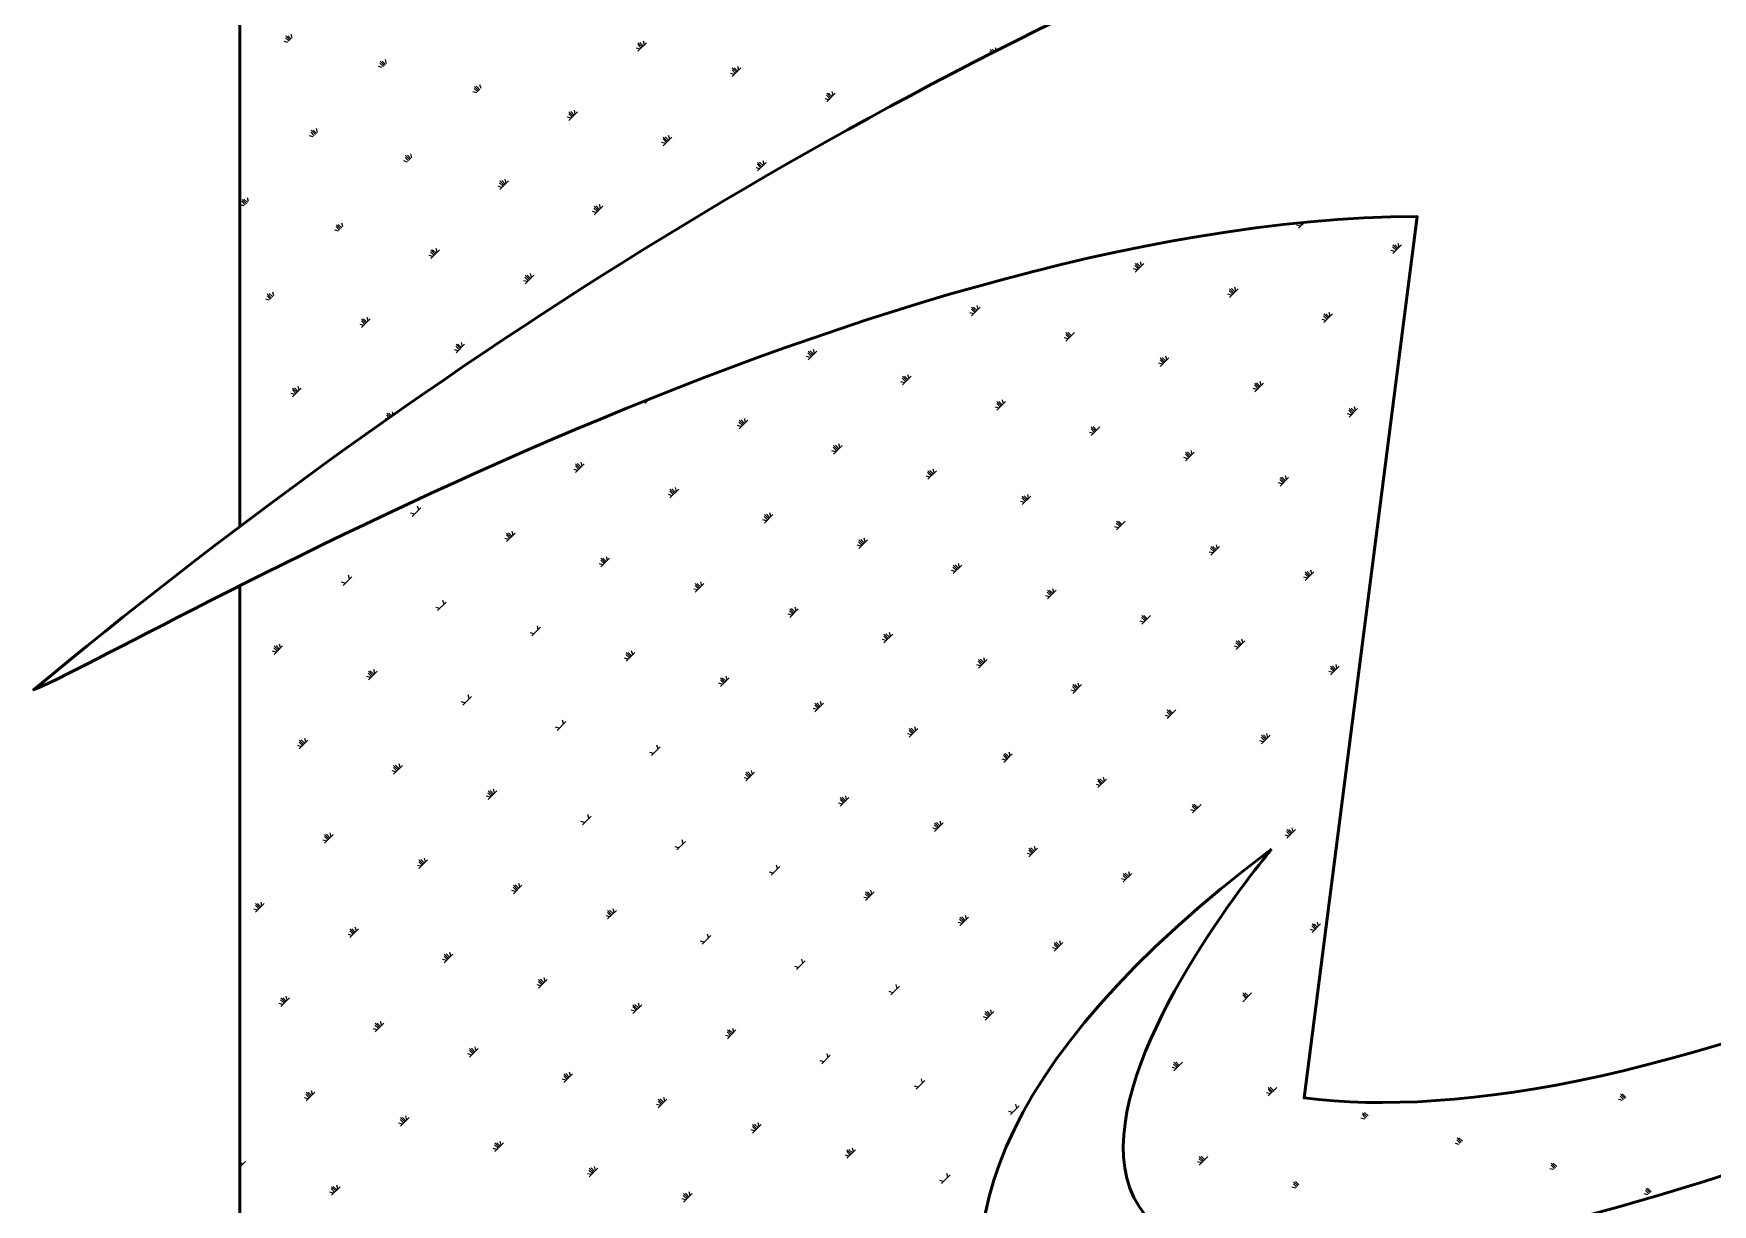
# Model space of a CAD drawing. Extents: x 54907 to 703237, y -798661 to -546661.
# Drawn here: x 248699 to 250323, y -739871 to -738738 of the extents above; entities that cross this region are included whole.
import ezdxf

# ---------------------------------------------------------------- set-up
doc = ezdxf.new("R2010")
doc.units = 0
doc.header["$LTSCALE"] = 1000
doc.header["$MEASUREMENT"] = 0
doc.layers.add('PUB_TITLE', color=4, linetype='Continuous')

msp = doc.modelspace()

# ---------------------------------------------------------------- linework, layer by layer
at = {"layer": 'PUB_TITLE', "color": 4}
for p, q in [((248944.6, -738746.9), (248941, -738745.9)), ((248945.7, -738745.8), (248942.3, -738742.5)), ((248946.7, -738744.8), (248942.5, -738740.6)), ((248947.8, -738743.7), (248944.4, -738740.4)), ((248948.8, -738742.7), (248947.8, -738739)), ((249286.3, -738752.4), (249283, -738749)), ((249287.4, -738751.3), (249283.2, -738747.2)), ((249283.2, -738755.5), (249291.6, -738747.2)), ((249288.4, -738750.3), (249285.1, -738746.9)), ((249289.5, -738749.2), (249288.5, -738745.6)), ((249037, -738770.3), (249033.6, -738766.9)), ((249038, -738769.2), (249033.8, -738765.1)), ((249039, -738768.2), (249035.7, -738764.9)), ((249040.1, -738767.2), (249039.1, -738763.5)), ((249285.3, -738753.4), (249281.6, -738752.4)), ((249625.3, -738757.3), (249623.7, -738755.6)), ((249626.7, -738756.5), (249623.9, -738753.7)), ((249628.1, -738755.8), (249625.7, -738753.5)), ((249629.9, -738754.9), (249629.1, -738752.1)), ((249632.1, -738753.8), (249632.2, -738753.7)), ((249035.9, -738771.3), (249032.3, -738770.3)), ((249376.6, -738777.9), (249372.9, -738776.9)), ((249377.6, -738776.8), (249374.3, -738773.5)), ((249378.7, -738775.8), (249374.5, -738771.6)), ((249374.5, -738780), (249382.8, -738771.6)), ((249379.7, -738774.7), (249376.4, -738771.4)), ((249380.7, -738773.7), (249379.8, -738770.1)), ((249127.2, -738795.8), (249123.5, -738794.8)), ((249128.2, -738794.7), (249124.9, -738791.4)), ((249129.3, -738793.7), (249125.1, -738789.5)), ((249130.3, -738792.7), (249127, -738789.3)), ((249131.4, -738791.6), (249130.4, -738788)), ((249468.9, -738801.3), (249465.6, -738798)), ((249469.9, -738800.3), (249465.8, -738796.1)), ((249465.8, -738804.4), (249474.1, -738796.1)), ((249471, -738799.2), (249467.6, -738795.9)), ((249472, -738798.2), (249471, -738794.5)), ((249219.5, -738819.2), (249216.2, -738815.9)), ((249220.6, -738818.2), (249216.4, -738814)), ((249216.4, -738822.3), (249224.7, -738814)), ((249221.6, -738817.1), (249218.3, -738813.8)), ((249222.6, -738816.1), (249221.7, -738812.4)), ((249467.8, -738802.3), (249464.2, -738801.4)), ((248971.2, -738836.1), (248967, -738831.9)), ((248972.2, -738835), (248968.9, -738831.7)), ((248973.3, -738834), (248972.3, -738830.3)), ((249218.5, -738820.2), (249214.8, -738819.3)), ((248969.1, -738838.1), (248965.4, -738837.2)), ((248970.1, -738837.1), (248966.8, -738833.8)), ((249309.7, -738844.7), (249306.1, -738843.7)), ((249310.8, -738843.7), (249307.5, -738840.3)), ((249311.8, -738842.6), (249307.7, -738838.4)), ((249307.7, -738846.8), (249316, -738838.4)), ((249312.9, -738841.6), (249309.5, -738838.2)), ((249313.9, -738840.5), (249312.9, -738836.9)), ((249060.4, -738862.6), (249056.7, -738861.6)), ((249061.4, -738861.6), (249058.1, -738858.2)), ((249062.5, -738860.5), (249058.3, -738856.3)), ((249063.5, -738859.5), (249060.2, -738856.1)), ((249064.5, -738858.4), (249063.6, -738854.8)), ((249402.1, -738868.1), (249398.7, -738864.8)), ((249403.1, -738867.1), (249398.9, -738862.9)), ((249398.9, -738871.2), (249407.3, -738862.9)), ((249404.2, -738866), (249400.8, -738862.7)), ((249405.2, -738865), (249404.2, -738861.3)), ((249153.7, -738885), (249149.6, -738880.8)), ((249149.6, -738889.2), (249157.9, -738880.8)), ((249154.8, -738883.9), (249151.4, -738880.6)), ((249155.8, -738882.9), (249154.8, -738879.2)), ((249401, -738869.2), (249397.4, -738868.2)), ((248906.4, -738900.8), (248905.5, -738897.1)), ((249151.6, -738887.1), (249148, -738886.1)), ((249152.7, -738886), (249149.3, -738882.7)), ((248902.3, -738905), (248898.6, -738904)), ((248903.3, -738903.9), (248900, -738900.6)), ((248904.4, -738902.9), (248900.2, -738898.7)), ((248905.4, -738901.8), (248902.1, -738898.5)), ((249242.9, -738911.5), (249239.3, -738910.5)), ((249244, -738910.5), (249240.6, -738907.1)), ((249245, -738909.4), (249240.8, -738905.3)), ((249240.8, -738913.6), (249249.2, -738905.3)), ((249246.1, -738908.4), (249242.7, -738905.1)), ((249247.1, -738907.3), (249246.1, -738903.7)), ((248993.5, -738929.4), (248989.9, -738928.5)), ((248994.6, -738928.4), (248991.2, -738925)), ((248995.6, -738927.3), (248991.5, -738923.2)), ((248996.7, -738926.3), (248993.3, -738923)), ((248997.7, -738925.3), (248996.7, -738921.6)), ((249924.2, -738924.6), (249920.6, -738923.7)), ((249922.2, -738926.7), (249927.9, -738921)), ((249925.3, -738923.6), (249923.1, -738921.4)), ((249926.3, -738922.5), (249925, -738921.2)), ((249927.4, -738921.5), (249926.9, -738921)), ((249089, -738949.7), (249088, -738946.1)), ((250016.6, -738948), (250013.2, -738944.7)), ((250017.6, -738947), (250013.4, -738942.8)), ((250013.4, -738951.2), (250021.8, -738942.8)), ((250018.7, -738946), (250015.3, -738942.6)), ((250019.7, -738944.9), (250018.7, -738941.3)), ((249084.8, -738953.9), (249081.2, -738952.9)), ((249085.9, -738952.8), (249082.5, -738949.5)), ((249086.9, -738951.8), (249082.7, -738947.6)), ((249082.7, -738956), (249091.1, -738947.6)), ((249088, -738950.8), (249084.6, -738947.4)), ((249768.2, -738964.9), (249764.1, -738960.7)), ((249764.1, -738969.1), (249772.4, -738960.7)), ((249769.3, -738963.9), (249765.9, -738960.5)), ((249770.3, -738962.8), (249769.3, -738959.2)), ((250015.5, -738949.1), (250011.9, -738948.1)), ((249176.1, -738978.3), (249172.5, -738977.4)), ((249177.1, -738977.3), (249173.8, -738974)), ((249178.2, -738976.3), (249174, -738972.1)), ((249174, -738980.4), (249182.4, -738972.1)), ((249179.2, -738975.2), (249175.9, -738971.9)), ((249180.3, -738974.2), (249179.3, -738970.5)), ((249766.1, -738967), (249762.5, -738966)), ((249767.2, -738966), (249763.9, -738962.6)), ((248927.8, -738995.2), (248924.4, -738991.9)), ((248928.8, -738994.2), (248924.6, -738990)), ((248929.9, -738993.1), (248926.5, -738989.8)), ((248930.9, -738992.1), (248929.9, -738988.4)), ((249857.4, -738991.5), (249853.8, -738990.5)), ((249858.5, -738990.4), (249855.1, -738987.1)), ((249859.5, -738989.4), (249855.3, -738985.2)), ((249855.3, -738993.5), (249863.7, -738985.2)), ((249860.6, -738988.3), (249857.2, -738985)), ((249861.6, -738987.3), (249860.6, -738983.6)), ((248926.7, -738996.3), (248923.1, -738995.3)), ((249608, -739009.4), (249604.4, -739008.4)), ((249609.1, -739008.3), (249605.7, -739005)), ((249610.1, -739007.3), (249606, -739003.1)), ((249606, -739011.4), (249614.3, -739003.1)), ((249611.2, -739006.2), (249607.8, -739002.9)), ((249612.2, -739005.2), (249611.2, -739001.5)), ((249950.8, -739013.8), (249946.6, -739009.6)), ((249946.6, -739018), (249955, -739009.6)), ((249951.8, -739012.8), (249948.5, -739009.4)), ((249952.9, -739011.7), (249951.9, -739008.1)), ((249018, -739020.7), (249014.4, -739019.7)), ((249019, -739019.7), (249015.7, -739016.3)), ((249020.1, -739018.6), (249015.9, -739014.4)), ((249015.9, -739022.8), (249024.3, -739014.4)), ((249021.1, -739017.6), (249017.8, -739014.2)), ((249022.2, -739016.5), (249021.2, -739012.9)), ((249948.7, -739015.9), (249945.1, -739014.9)), ((249949.8, -739014.9), (249946.4, -739011.5)), ((249110.3, -739044.1), (249107, -739040.8)), ((249111.4, -739043.1), (249107.2, -739038.9)), ((249107.2, -739047.3), (249115.5, -739038.9)), ((249112.4, -739042), (249109.1, -739038.7)), ((249113.5, -739041), (249112.5, -739037.3)), ((249699.3, -739033.8), (249695.7, -739032.8)), ((249700.4, -739032.8), (249697, -739029.4)), ((249701.4, -739031.7), (249697.2, -739027.6)), ((249697.2, -739035.9), (249705.6, -739027.6)), ((249702.5, -739030.7), (249699.1, -739027.3)), ((249109.3, -739045.2), (249105.6, -739044.2)), ((249449.9, -739051.7), (249446.3, -739050.7)), ((249451, -739050.7), (249447.6, -739047.3)), ((249452, -739049.6), (249447.9, -739045.5)), ((249447.9, -739053.8), (249456.2, -739045.5)), ((249453.1, -739048.6), (249449.7, -739045.2)), ((249454.1, -739047.5), (249453.1, -739043.9)), ((249790.6, -739058.3), (249787, -739057.3)), ((249791.7, -739057.2), (249788.3, -739053.9)), ((249792.7, -739056.2), (249788.5, -739052)), ((249788.5, -739060.4), (249796.9, -739052)), ((249793.7, -739055.1), (249790.4, -739051.8)), ((249794.8, -739054.1), (249793.8, -739050.4)), ((249541.2, -739076.2), (249537.6, -739075.2)), ((249542.3, -739075.1), (249538.9, -739071.8)), ((249543.3, -739074.1), (249539.1, -739069.9)), ((249539.1, -739078.3), (249547.5, -739069.9)), ((249544.4, -739073), (249541, -739069.7)), ((249545.4, -739072), (249544.4, -739068.4)), ((249886.1, -739078.6), (249885.1, -739074.9)), ((248951.2, -739087.5), (248947.5, -739086.6)), ((248952.2, -739086.5), (248948.9, -739083.1)), ((248953.3, -739085.4), (248949.1, -739081.3)), ((248949.1, -739089.6), (248957.4, -739081.3)), ((248954.3, -739084.4), (248951, -739081.1)), ((248955.4, -739083.4), (248954.4, -739079.7)), ((249289.8, -739096.2), (249293.9, -739092)), ((249881.9, -739082.7), (249878.2, -739081.8)), ((249882.9, -739081.7), (249879.6, -739078.3)), ((249884, -739080.6), (249879.8, -739076.5)), ((249879.8, -739084.8), (249888.2, -739076.5)), ((249885, -739079.6), (249881.7, -739076.3)), ((249042.5, -739110), (249040.2, -739107.6)), ((249043.8, -739109.1), (249040.4, -739105.7)), ((249045, -739108.2), (249042.3, -739105.5)), ((249046.5, -739107.2), (249045.7, -739104.2)), ((249291.8, -739094.1), (249290, -739093.6)), ((249292.9, -739093), (249292.5, -739092.6)), ((249632.5, -739100.6), (249628.9, -739099.7)), ((249633.5, -739099.6), (249630.2, -739096.3)), ((249634.6, -739098.5), (249630.4, -739094.4)), ((249630.4, -739102.7), (249638.8, -739094.4)), ((249635.6, -739097.5), (249632.3, -739094.2)), ((249636.7, -739096.5), (249635.7, -739092.8)), ((249973.2, -739107.2), (249969.5, -739106.2)), ((249974.2, -739106.1), (249970.9, -739102.8)), ((249975.3, -739105.1), (249971.1, -739100.9)), ((249971.1, -739109.3), (249979.4, -739100.9)), ((249976.3, -739104.1), (249973, -739100.7)), ((249977.3, -739103), (249976.4, -739099.4)), ((249040.4, -739111.4), (249038.8, -739111)), ((249383.1, -739118.5), (249379.5, -739117.6)), ((249384.2, -739117.5), (249380.8, -739114.2)), ((249385.2, -739116.5), (249381, -739112.3)), ((249381, -739120.6), (249389.4, -739112.3)), ((249386.3, -739115.4), (249382.9, -739112.1)), ((249387.3, -739114.4), (249386.3, -739110.7)), ((249723.8, -739125.1), (249720.1, -739124.1)), ((249724.8, -739124.1), (249721.5, -739120.7)), ((249725.9, -739123), (249721.7, -739118.8)), ((249721.7, -739127.2), (249730, -739118.8)), ((249726.9, -739122), (249723.6, -739118.6)), ((249475.4, -739142), (249472.1, -739138.6)), ((249476.5, -739140.9), (249472.3, -739136.7)), ((249472.3, -739145.1), (249480.7, -739136.7)), ((249477.5, -739139.9), (249474.2, -739136.5)), ((249478.6, -739138.8), (249477.6, -739135.2)), ((249226.1, -739159.9), (249222.7, -739156.5)), ((249227.1, -739158.8), (249222.9, -739154.6)), ((249222.9, -739163), (249231.3, -739154.6)), ((249228.2, -739157.8), (249224.8, -739154.4)), ((249229.2, -739156.7), (249228.2, -739153.1)), ((249474.4, -739143), (249470.8, -739142)), ((249815.1, -739149.6), (249811.4, -739148.6)), ((249816.1, -739148.5), (249812.8, -739145.2)), ((249817.2, -739147.5), (249813, -739143.3)), ((249813, -739151.6), (249821.3, -739143.3)), ((249818.2, -739146.4), (249814.9, -739143.1)), ((249819.2, -739145.4), (249818.3, -739141.7)), ((249225, -739160.9), (249221.4, -739159.9)), ((249565.7, -739167.5), (249562, -739166.5)), ((249566.7, -739166.4), (249563.4, -739163.1)), ((249567.8, -739165.4), (249563.6, -739161.2)), ((249563.6, -739169.5), (249571.9, -739161.2)), ((249568.8, -739164.3), (249565.5, -739161)), ((249569.9, -739163.3), (249568.9, -739159.6)), ((249906.3, -739174), (249902.7, -739173)), ((249907.4, -739173), (249904, -739169.6)), ((249908.4, -739171.9), (249904.3, -739167.7)), ((249904.3, -739176.1), (249912.6, -739167.7)), ((249909.5, -739170.9), (249906.1, -739167.5)), ((249910.5, -739169.8), (249909.5, -739166.2)), ((249316.3, -739185.4), (249312.7, -739184.4)), ((249317.3, -739184.3), (249314, -739181)), ((249318.4, -739183.3), (249314.2, -739179.1)), ((249314.2, -739187.5), (249322.6, -739179.1)), ((249319.4, -739182.2), (249316.1, -739178.9)), ((249320.5, -739181.2), (249319.5, -739177.5)), ((249658, -739190.9), (249654.7, -739187.5)), ((249659.1, -739189.8), (249654.9, -739185.7)), ((249654.9, -739194), (249663.2, -739185.7)), ((249660.1, -739188.8), (249656.8, -739185.4)), ((249661.1, -739187.7), (249660.2, -739184.1)), ((249066.9, -739203.3), (249063.3, -739202.3)), ((249064.8, -739205.4), (249073.2, -739197)), ((249071.1, -739199.1), (249070.1, -739195.4)), ((249408.6, -739208.8), (249405.3, -739205.4)), ((249409.7, -739207.7), (249405.5, -739203.6)), ((249405.5, -739211.9), (249413.8, -739203.6)), ((249410.7, -739206.7), (249407.4, -739203.3)), ((249411.8, -739205.6), (249410.8, -739202)), ((249657, -739191.9), (249653.3, -739190.9)), ((249160.3, -739225.6), (249156.1, -739221.5)), ((249156.1, -739229.8), (249164.5, -739221.5)), ((249161.3, -739224.6), (249158, -739221.3)), ((249162.4, -739223.6), (249161.4, -739219.9)), ((249407.6, -739209.8), (249403.9, -739208.8)), ((249748.2, -739216.4), (249744.6, -739215.4)), ((249749.3, -739215.3), (249745.9, -739212)), ((249750.3, -739214.3), (249746.2, -739210.1)), ((249746.2, -739218.5), (249754.5, -739210.1)), ((249751.4, -739213.2), (249748, -739209.9)), ((249158.2, -739227.7), (249154.5, -739226.7)), ((249159.2, -739226.7), (249155.9, -739223.3)), ((249498.9, -739234.3), (249495.2, -739233.3)), ((249499.9, -739233.2), (249496.6, -739229.9)), ((249500.9, -739232.2), (249496.8, -739228)), ((249496.8, -739236.4), (249505.1, -739228)), ((249502, -739231.1), (249498.7, -739227.8)), ((249503, -739230.1), (249502.1, -739226.5)), ((249840.6, -739239.8), (249837.2, -739236.4)), ((249841.6, -739238.7), (249837.4, -739234.6)), ((249837.4, -739242.9), (249845.8, -739234.6)), ((249842.7, -739237.7), (249839.3, -739234.4)), ((249843.7, -739236.7), (249842.7, -739233)), ((249249.5, -739252.2), (249245.8, -739251.2)), ((249250.5, -739251.1), (249247.2, -739247.8)), ((249251.6, -739250.1), (249247.4, -739245.9)), ((249247.4, -739254.3), (249255.7, -739245.9)), ((249252.6, -739249.1), (249249.3, -739245.7)), ((249253.7, -739248), (249252.7, -739244.4)), ((249591.2, -739257.7), (249587.8, -739254.4)), ((249592.2, -739256.7), (249588.1, -739252.5)), ((249588.1, -739260.8), (249596.4, -739252.5)), ((249593.3, -739255.6), (249589.9, -739252.3)), ((249594.3, -739254.6), (249593.3, -739250.9)), ((249839.5, -739240.8), (249835.9, -739239.9)), ((249000.1, -739270.1), (248996.4, -739269.1)), ((248998, -739272.2), (249006.4, -739263.8)), ((249004.3, -739265.9), (249003.3, -739262.3)), ((249342.8, -739274.6), (249338.7, -739270.4)), ((249338.7, -739278.7), (249347, -739270.4)), ((249343.9, -739273.5), (249340.6, -739270.2)), ((249344.9, -739272.5), (249344, -739268.8)), ((249590.1, -739258.7), (249586.5, -739257.8)), ((249930.8, -739265.3), (249927.2, -739264.3)), ((249931.8, -739264.2), (249928.5, -739260.9)), ((249932.9, -739263.2), (249928.7, -739259)), ((249928.7, -739267.4), (249937.1, -739259)), ((249933.9, -739262.2), (249930.6, -739258.8)), ((249935, -739261.1), (249934, -739257.5)), ((249095.6, -739290.4), (249094.6, -739286.7)), ((249340.8, -739276.6), (249337.1, -739275.7)), ((249341.8, -739275.6), (249338.5, -739272.3)), ((249681.4, -739283.2), (249677.8, -739282.2)), ((249682.5, -739282.2), (249679.1, -739278.8)), ((249683.5, -739281.1), (249679.3, -739276.9)), ((249679.3, -739285.3), (249687.7, -739276.9)), ((249684.6, -739280.1), (249681.2, -739276.7)), ((249685.6, -739279), (249684.6, -739275.4)), ((249091.4, -739294.5), (249087.7, -739293.6)), ((249089.3, -739296.6), (249097.6, -739288.3)), ((249432, -739301.1), (249428.4, -739300.1)), ((249433.1, -739300.1), (249429.7, -739296.7)), ((249434.1, -739299), (249430, -739294.8)), ((249430, -739303.2), (249438.3, -739294.8)), ((249435.2, -739298), (249431.8, -739294.6)), ((249436.2, -739296.9), (249435.2, -739293.3)), ((249773.7, -739306.6), (249770.4, -739303.3)), ((249774.8, -739305.6), (249770.6, -739301.4)), ((249770.6, -739309.7), (249779, -739301.4)), ((249775.8, -739304.5), (249772.5, -739301.2)), ((249182.7, -739319), (249179, -739318)), ((249180.6, -739321.1), (249188.9, -739312.7)), ((249186.8, -739314.8), (249185.9, -739311.2)), ((249525.4, -739323.5), (249521.2, -739319.3)), ((249521.2, -739327.6), (249529.6, -739319.3)), ((249526.5, -739322.4), (249523.1, -739319.1)), ((249527.5, -739321.4), (249526.5, -739317.7)), ((249772.7, -739307.7), (249769.1, -739306.7)), ((248934.3, -739335.9), (248931, -739332.5)), ((248935.4, -739334.8), (248931.2, -739330.6)), ((248931.2, -739339), (248939.5, -739330.6)), ((248936.4, -739333.8), (248933.1, -739330.4)), ((248937.5, -739332.7), (248936.5, -739329.1)), ((249278.1, -739339.3), (249277.1, -739335.6)), ((249523.3, -739325.6), (249519.7, -739324.6)), ((249524.4, -739324.5), (249521, -739321.2)), ((249864, -739332.1), (249860.3, -739331.1)), ((249865, -739331.1), (249861.7, -739327.7)), ((249866.1, -739330), (249861.9, -739325.9)), ((249861.9, -739334.2), (249870.2, -739325.9)), ((249867.1, -739329), (249863.8, -739325.6)), ((249868.2, -739327.9), (249867.2, -739324.3)), ((248933.3, -739336.9), (248929.6, -739335.9)), ((249273.9, -739343.5), (249270.3, -739342.5)), ((249275, -739342.4), (249271.6, -739339.1)), ((249276, -739341.4), (249271.8, -739337.2)), ((249271.8, -739345.6), (249280.2, -739337.2)), ((249277.1, -739340.3), (249273.7, -739337)), ((249614.6, -739350), (249610.9, -739349)), ((249615.6, -739349), (249612.3, -739345.6)), ((249616.7, -739347.9), (249612.5, -739343.8)), ((249612.5, -739352.1), (249620.9, -739343.8)), ((249617.7, -739346.9), (249614.4, -739343.5)), ((249618.8, -739345.8), (249617.8, -739342.2)), ((249957.3, -739354.5), (249953.2, -739350.3)), ((249953.2, -739358.7), (249961.5, -739350.3)), ((249958.4, -739353.4), (249955.1, -739350.1)), ((249959.4, -739352.4), (249958.5, -739348.7)), ((249024.6, -739361.4), (249020.9, -739360.4)), ((249025.6, -739360.3), (249022.3, -739357)), ((249026.6, -739359.3), (249022.5, -739355.1)), ((249022.5, -739363.5), (249030.8, -739355.1)), ((249027.7, -739358.2), (249024.3, -739354.9)), ((249028.7, -739357.2), (249027.8, -739353.5)), ((249365.2, -739367.9), (249361.6, -739366.9)), ((249366.3, -739366.9), (249362.9, -739363.5)), ((249367.3, -739365.8), (249363.1, -739361.7)), ((249363.1, -739370), (249371.5, -739361.7)), ((249368.4, -739364.8), (249365, -739361.5)), ((249369.4, -739363.7), (249368.4, -739360.1)), ((249708, -739372.4), (249703.8, -739368.2)), ((249703.8, -739376.6), (249712.1, -739368.2)), ((249709, -739371.3), (249705.7, -739368)), ((249710.1, -739370.3), (249709.1, -739366.7)), ((249955.3, -739356.6), (249951.6, -739355.6)), ((249956.3, -739355.5), (249953, -739352.2)), ((249113.7, -739387.9), (249122.1, -739379.6)), ((249120, -739381.7), (249119, -739378)), ((249460.7, -739388.2), (249459.7, -739384.6)), ((249705.9, -739374.5), (249702.2, -739373.5)), ((249706.9, -739373.4), (249703.6, -739370.1)), ((249115.8, -739385.8), (249112.2, -739384.9)), ((249456.5, -739392.4), (249452.8, -739391.4)), ((249457.5, -739391.3), (249454.2, -739388)), ((249458.6, -739390.3), (249454.4, -739386.1)), ((249454.4, -739394.5), (249462.8, -739386.1)), ((249459.6, -739389.3), (249456.3, -739385.9)), ((249797.2, -739398.9), (249793.5, -739398)), ((249798.2, -739397.9), (249794.9, -739394.6)), ((249799.2, -739396.8), (249795.1, -739392.7)), ((249795.1, -739401), (249803.4, -739392.7)), ((249800.3, -739395.8), (249797, -739392.5)), ((249207.1, -739410.3), (249203.5, -739409.3)), ((249205, -739412.4), (249213.4, -739404)), ((249211.3, -739406.1), (249210.3, -739402.5)), ((249547.8, -739416.8), (249544.1, -739415.9)), ((249548.8, -739415.8), (249545.5, -739412.5)), ((249549.9, -739414.8), (249545.7, -739410.6)), ((249545.7, -739418.9), (249554, -739410.6)), ((249550.9, -739413.7), (249547.6, -739410.4)), ((249552, -739412.7), (249551, -739409)), ((249891.6, -739420.3), (249888.2, -739416.9)), ((249892.6, -739419.2), (249891.6, -739415.6)), ((248957.7, -739428.2), (248954.1, -739427.2)), ((248958.8, -739427.1), (248955.4, -739423.8)), ((248959.8, -739426.1), (248955.6, -739421.9)), ((248955.6, -739430.3), (248964, -739421.9)), ((248960.9, -739425.1), (248957.5, -739421.7)), ((248961.9, -739424), (248960.9, -739420.4)), ((249296.3, -739436.8), (249304.7, -739428.5)), ((249302.6, -739430.6), (249301.6, -739426.9)), ((249888.4, -739423.4), (249884.8, -739422.4)), ((249889.5, -739422.4), (249886.1, -739419)), ((249890.5, -739421.3), (249886.4, -739417.1)), ((249886.4, -739425.5), (249894.7, -739417.1)), ((249050.1, -739451.6), (249046.7, -739448.3)), ((249051.1, -739450.6), (249046.9, -739446.4)), ((249046.9, -739454.7), (249055.3, -739446.4)), ((249052.1, -739449.5), (249048.8, -739446.2)), ((249053.2, -739448.5), (249052.2, -739444.8)), ((249298.4, -739434.7), (249294.7, -739433.8)), ((249639.1, -739441.3), (249635.4, -739440.3)), ((249640.1, -739440.3), (249636.8, -739436.9)), ((249641.1, -739439.2), (249637, -739435)), ((249637, -739443.4), (249645.3, -739435)), ((249642.2, -739438.2), (249638.8, -739434.8)), ((249643.2, -739437.1), (249642.3, -739433.5)), ((249049, -739452.7), (249045.4, -739451.7)), ((249389.7, -739459.2), (249386, -739458.2)), ((249390.7, -739458.2), (249387.4, -739454.8)), ((249391.8, -739457.1), (249387.6, -739452.9)), ((249387.6, -739461.3), (249395.9, -739452.9)), ((249392.8, -739456.1), (249389.5, -739452.7)), ((249393.9, -739455), (249392.9, -739451.4)), ((249730.3, -739465.8), (249726.7, -739464.8)), ((249731.4, -739464.7), (249728, -739461.4)), ((249732.4, -739463.7), (249728.2, -739459.5)), ((249728.2, -739467.8), (249736.6, -739459.5)), ((249733.5, -739462.6), (249730.1, -739459.3)), ((249734.5, -739461.6), (249733.5, -739457.9)), ((249140.3, -739477.1), (249136.6, -739476.1)), ((249141.3, -739476.1), (249138, -739472.7)), ((249142.4, -739475), (249138.2, -739470.8)), ((249138.2, -739479.2), (249146.6, -739470.8)), ((249143.4, -739474), (249140.1, -739470.6)), ((249144.5, -739472.9), (249143.5, -739469.3)), ((249482, -739482.6), (249478.7, -739479.3)), ((249483, -739481.6), (249478.9, -739477.4)), ((249478.9, -739485.8), (249487.2, -739477.4)), ((249484.1, -739480.5), (249480.7, -739477.2)), ((249485.1, -739479.5), (249484.2, -739475.8)), ((249229.5, -739503.7), (249237.8, -739495.3)), ((249235.8, -739497.4), (249234.8, -739493.7)), ((249481, -739483.7), (249477.3, -739482.7)), ((249821.6, -739490.2), (249818, -739489.2)), ((249822.7, -739489.2), (249819.3, -739485.8)), ((249823.7, -739488.1), (249819.5, -739484)), ((249819.5, -739492.3), (249827.9, -739484)), ((249824.8, -739487.1), (249821.4, -739483.7)), ((248984.3, -739517.4), (248980.1, -739513.2)), ((248980.1, -739521.6), (248988.5, -739513.2)), ((248985.3, -739516.3), (248982, -739513)), ((248986.4, -739515.3), (248985.4, -739511.6)), ((249231.6, -739501.6), (249227.9, -739500.6)), ((249572.2, -739508.1), (249568.6, -739507.1)), ((249573.3, -739507.1), (249569.9, -739503.7)), ((249574.3, -739506), (249570.1, -739501.9)), ((249570.1, -739510.2), (249578.5, -739501.9)), ((249575.4, -739505), (249572, -739501.6)), ((249576.4, -739503.9), (249575.4, -739500.3)), ((249912.9, -739514.7), (249909.2, -739513.7)), ((249913.9, -739513.6), (249910.6, -739510.3)), ((249915, -739512.6), (249910.8, -739508.4)), ((249910.8, -739516.8), (249919.2, -739508.4)), ((249916, -739511.5), (249912.7, -739508.2)), ((249917.1, -739510.5), (249916.1, -739506.8)), ((248982.2, -739519.5), (248978.5, -739518.5)), ((248983.2, -739518.4), (248979.9, -739515.1)), ((249322.9, -739526), (249319.2, -739525)), ((249320.8, -739528.1), (249329.1, -739519.8)), ((249327, -739521.8), (249326.1, -739518.2)), ((249664.6, -739531.5), (249661.2, -739528.2)), ((249665.6, -739530.5), (249661.4, -739526.3)), ((249661.4, -739534.7), (249669.8, -739526.3)), ((249666.6, -739529.4), (249663.3, -739526.1)), ((249667.7, -739528.4), (249666.7, -739524.8)), ((249073.5, -739543.9), (249069.8, -739543)), ((249074.5, -739542.9), (249071.2, -739539.5)), ((249075.6, -739541.8), (249071.4, -739537.7)), ((249071.4, -739546), (249079.7, -739537.7)), ((249076.6, -739540.8), (249073.3, -739537.5)), ((249077.6, -739539.8), (249076.7, -739536.1)), ((249412, -739552.6), (249420.4, -739544.2)), ((249418.3, -739546.3), (249417.3, -739542.7)), ((249663.5, -739532.6), (249659.9, -739531.6)), ((249166.8, -739566.3), (249162.7, -739562.1)), ((249162.7, -739570.5), (249171, -739562.1)), ((249167.9, -739565.3), (249164.5, -739561.9)), ((249168.9, -739564.2), (249168, -739560.6)), ((249414.1, -739550.5), (249410.5, -739549.5)), ((249754.8, -739557), (249751.1, -739556.1)), ((249755.8, -739556), (249752.5, -739552.7)), ((249756.9, -739554.9), (249752.7, -739550.8)), ((249752.7, -739559.1), (249761.1, -739550.8)), ((249757.9, -739553.9), (249754.6, -739550.6)), ((249759, -739552.9), (249758, -739549.2)), ((248919.5, -739582.1), (248918.6, -739578.5)), ((249164.8, -739568.4), (249161.1, -739567.4)), ((249165.8, -739567.3), (249162.5, -739564)), ((249505.4, -739574.9), (249501.8, -739574)), ((249506.5, -739573.9), (249503.1, -739570.6)), ((249507.5, -739572.9), (249503.3, -739568.7)), ((249503.3, -739577), (249511.7, -739568.7)), ((249508.5, -739571.8), (249505.2, -739568.5)), ((249509.6, -739570.8), (249508.6, -739567.1)), ((248915.4, -739586.3), (248911.7, -739585.3)), ((248916.4, -739585.2), (248913.1, -739581.9)), ((248917.5, -739584.2), (248913.3, -739580)), ((248913.3, -739588.4), (248921.6, -739580)), ((248918.5, -739583.2), (248915.2, -739579.8)), ((249256, -739592.8), (249252.4, -739591.9)), ((249257.1, -739591.8), (249253.7, -739588.5)), ((249258.1, -739590.8), (249253.9, -739586.6)), ((249253.9, -739594.9), (249262.3, -739586.6)), ((249259.2, -739589.7), (249255.8, -739586.4)), ((249260.2, -739588.7), (249259.2, -739585)), ((249597.7, -739598.4), (249594.4, -739595)), ((249598.8, -739597.3), (249594.6, -739593.1)), ((249594.6, -739601.5), (249603, -739593.1)), ((249599.8, -739596.3), (249596.5, -739592.9)), ((249600.9, -739595.2), (249599.9, -739591.6)), ((249006.7, -739610.8), (249003, -739609.8)), ((249007.7, -739609.7), (249004.4, -739606.4)), ((249008.7, -739608.7), (249004.6, -739604.5)), ((249004.6, -739612.8), (249012.9, -739604.5)), ((249009.8, -739607.6), (249006.4, -739604.3)), ((249010.8, -739606.6), (249009.8, -739602.9)), ((249345.2, -739619.4), (249353.6, -739611)), ((249351.5, -739613.1), (249350.5, -739609.5)), ((249596.7, -739599.4), (249593, -739598.4)), ((249937.4, -739606), (249933.7, -739605)), ((249938.4, -739604.9), (249935.1, -739601.6)), ((249939.4, -739603.9), (249935.3, -739599.7)), ((249935.3, -739608), (249943.6, -739599.7)), ((249940.5, -739602.8), (249937.1, -739599.5)), ((249941.5, -739601.8), (249940.6, -739598.1)), ((249102.1, -739631), (249101.1, -739627.4)), ((249347.3, -739617.3), (249343.7, -739616.3)), ((249688, -739623.9), (249684.3, -739622.9)), ((249689, -739622.8), (249685.7, -739619.5)), ((249690.1, -739621.8), (249685.9, -739617.6)), ((249685.9, -739625.9), (249694.2, -739617.6)), ((249691.1, -739620.7), (249687.8, -739617.4)), ((249692.2, -739619.7), (249691.2, -739616)), ((249097.9, -739635.2), (249094.3, -739634.2)), ((249099, -739634.2), (249095.6, -739630.8)), ((249100, -739633.1), (249095.8, -739628.9)), ((249095.8, -739637.3), (249104.2, -739628.9)), ((249101.1, -739632.1), (249097.7, -739628.7)), ((249438.6, -739641.8), (249434.9, -739640.8)), ((249436.5, -739643.9), (249444.9, -739635.5)), ((249442.8, -739637.6), (249441.8, -739633.9)), ((249189.2, -739659.7), (249185.6, -739658.7)), ((249190.3, -739658.6), (249186.9, -739655.3)), ((249191.3, -739657.6), (249187.1, -739653.4)), ((249187.1, -739661.8), (249195.5, -739653.4)), ((249192.3, -739656.5), (249189, -739653.2)), ((249193.4, -739655.5), (249192.4, -739651.8)), ((249527.8, -739668.3), (249536.1, -739660)), ((249534, -739662), (249533.1, -739658.4)), ((248939.8, -739677.6), (248936.2, -739676.6)), ((248940.9, -739676.5), (248937.5, -739673.2)), ((248941.9, -739675.5), (248937.7, -739671.3)), ((248937.7, -739679.7), (248946.1, -739671.3)), ((248943, -739674.4), (248939.6, -739671.1)), ((248944, -739673.4), (248943, -739669.7)), ((249284.7, -739680), (249283.7, -739676.3)), ((249529.9, -739666.2), (249526.2, -739665.2)), ((249871.6, -739671.7), (249868.2, -739668.4)), ((249872.6, -739670.7), (249868.4, -739666.5)), ((249868.4, -739674.9), (249876.8, -739666.5)), ((249873.7, -739669.6), (249870.3, -739666.3)), ((249280.5, -739684.1), (249276.8, -739683.1)), ((249281.5, -739683.1), (249278.2, -739679.7)), ((249282.6, -739682), (249278.4, -739677.9)), ((249278.4, -739686.2), (249286.8, -739677.9)), ((249283.6, -739681), (249280.3, -739677.7)), ((249621.2, -739690.7), (249617.5, -739689.7)), ((249622.2, -739689.6), (249618.9, -739686.3)), ((249623.2, -739688.6), (249619.1, -739684.4)), ((249619.1, -739692.8), (249627.4, -739684.4)), ((249624.3, -739687.5), (249620.9, -739684.2)), ((249625.3, -739686.5), (249624.4, -739682.9)), ((249031.1, -739702), (249027.5, -739701.1)), ((249032.2, -739701), (249028.8, -739697.6)), ((249033.2, -739699.9), (249029, -739695.8)), ((249029, -739704.1), (249037.4, -739695.8)), ((249034.2, -739698.9), (249030.9, -739695.6)), ((249035.3, -739697.9), (249034.3, -739694.2)), ((249371.8, -739708.6), (249368.1, -739707.6)), ((249372.8, -739707.5), (249369.5, -739704.2)), ((249373.9, -739706.5), (249369.7, -739702.3)), ((249369.7, -739710.7), (249378, -739702.3)), ((249374.9, -739705.5), (249371.6, -739702.1)), ((249375.9, -739704.4), (249375, -739700.8)), ((249122.4, -739726.5), (249118.7, -739725.5)), ((249123.4, -739725.4), (249120.1, -739722.1)), ((249124.5, -739724.4), (249120.3, -739720.2)), ((249120.3, -739728.6), (249128.7, -739720.2)), ((249125.5, -739723.4), (249122.2, -739720)), ((249126.6, -739722.3), (249125.6, -739718.7)), ((249467.2, -739728.9), (249466.2, -739725.2)), ((249463.1, -739733), (249459.4, -739732.1)), ((249461, -739735.1), (249469.3, -739726.8)), ((249803.7, -739739.6), (249800.1, -739738.6)), ((249804.8, -739738.6), (249801.4, -739735.2)), ((249805.8, -739737.5), (249801.6, -739733.3)), ((249801.6, -739741.7), (249810, -739733.3)), ((249806.8, -739736.5), (249803.5, -739733.1)), ((249213.7, -739750.9), (249210, -739750)), ((249214.7, -739749.9), (249211.4, -739746.6)), ((249215.8, -739748.9), (249211.6, -739744.7)), ((249211.6, -739753), (249219.9, -739744.7)), ((249216.8, -739747.8), (249213.5, -739744.5)), ((249217.8, -739746.8), (249216.9, -739743.1)), ((249554.3, -739757.5), (249550.7, -739756.5)), ((249552.2, -739759.6), (249560.6, -739751.2)), ((249558.5, -739753.3), (249557.5, -739749.7)), ((249897.1, -739762), (249892.9, -739757.8)), ((249892.9, -739766.1), (249901.3, -739757.8)), ((249898.1, -739760.9), (249894.8, -739757.6)), ((248964.3, -739768.9), (248960.6, -739767.9)), ((248965.3, -739767.8), (248962, -739764.5)), ((248966.4, -739766.8), (248962.2, -739762.6)), ((248962.2, -739770.9), (248970.6, -739762.6)), ((248967.4, -739765.7), (248964.1, -739762.4)), ((248968.5, -739764.7), (248967.5, -739761)), ((249306, -739774.4), (249302.7, -739771)), ((249307, -739773.3), (249302.9, -739769.1)), ((249302.9, -739777.5), (249311.2, -739769.1)), ((249308.1, -739772.3), (249304.7, -739768.9)), ((249309.1, -739771.2), (249308.1, -739767.6)), ((249649.8, -739777.8), (249648.8, -739774.1)), ((249895, -739764.1), (249891.3, -739763.1)), ((249896, -739763), (249892.7, -739759.7)), ((250235.7, -739770.6), (250232, -739769.6)), ((250236.7, -739769.6), (250233.4, -739766.2)), ((250237.7, -739768.5), (250233.6, -739764.3)), ((250238.8, -739767.5), (250235.4, -739764.1)), ((249056.6, -739792.3), (249053.3, -739788.9)), ((249057.7, -739791.2), (249053.5, -739787)), ((249053.5, -739795.4), (249061.8, -739787)), ((249058.7, -739790.2), (249055.4, -739786.8)), ((249059.7, -739789.1), (249058.8, -739785.5)), ((249305, -739775.4), (249301.3, -739774.4)), ((249645.6, -739782), (249642, -739781)), ((249643.5, -739784), (249651.9, -739775.7)), ((249986.3, -739788.5), (249982.6, -739787.5)), ((249987.3, -739787.5), (249984, -739784.1)), ((249988.4, -739786.4), (249984.2, -739782.3)), ((249989.4, -739785.4), (249986.1, -739782)), ((249055.6, -739793.3), (249051.9, -739792.3)), ((249396.2, -739799.9), (249392.6, -739798.9)), ((249397.3, -739798.8), (249393.9, -739795.5)), ((249398.3, -739797.8), (249394.1, -739793.6)), ((249394.1, -739802), (249402.5, -739793.6)), ((249399.4, -739796.7), (249396, -739793.4)), ((249400.4, -739795.7), (249399.4, -739792)), ((250079.6, -739810.9), (250075.5, -739806.7)), ((250080.7, -739809.8), (250077.3, -739806.5)), ((249146.8, -739817.8), (249143.2, -739816.8)), ((249147.9, -739816.7), (249144.6, -739813.4)), ((249148.9, -739815.7), (249144.8, -739811.5)), ((249144.8, -739819.9), (249153.1, -739811.5)), ((249150, -739814.6), (249146.6, -739811.3)), ((249151, -739813.6), (249150, -739809.9)), ((249488.6, -739823.3), (249485.2, -739819.9)), ((249489.6, -739822.2), (249485.4, -739818.1)), ((249485.4, -739826.4), (249493.8, -739818.1)), ((249490.6, -739821.2), (249487.3, -739817.9)), ((249491.7, -739820.1), (249490.7, -739816.5)), ((250077.6, -739813), (250073.9, -739812)), ((250078.6, -739811.9), (250075.3, -739808.6)), ((248898.2, -739834.9), (248903.7, -739829.4)), ((248900.6, -739832.5), (248898.2, -739830.2)), ((248899.6, -739833.6), (248898.2, -739832.2)), ((248898.5, -739834.6), (248898.2, -739834.3)), ((249239.2, -739841.2), (249235.8, -739837.8)), ((249240.2, -739840.1), (249236, -739836)), ((249236, -739844.3), (249244.4, -739836)), ((249241.3, -739839.1), (249237.9, -739835.8)), ((249242.3, -739838.1), (249241.3, -739834.4)), ((249487.5, -739824.3), (249483.9, -739823.3)), ((249828.2, -739830.9), (249824.5, -739829.9)), ((249829.2, -739829.8), (249825.9, -739826.5)), ((249830.3, -739828.8), (249826.1, -739824.6)), ((249826.1, -739833), (249834.4, -739824.6)), ((249831.3, -739827.7), (249828, -739824.4)), ((250168.8, -739837.4), (250165.2, -739836.5)), ((250169.9, -739836.4), (250166.5, -739833)), ((250170.9, -739835.3), (250166.7, -739831.2)), ((250172, -739834.3), (250168.6, -739831)), ((248990.8, -739858), (248986.7, -739853.9)), ((248986.7, -739862.2), (248995, -739853.9)), ((248991.9, -739857), (248988.5, -739853.7)), ((248992.9, -739856), (248991.9, -739852.3)), ((249238.1, -739842.2), (249234.5, -739841.3)), ((249578.8, -739848.8), (249575.1, -739847.8)), ((249576.7, -739850.9), (249585.1, -739842.5)), ((249583, -739844.6), (249582, -739841)), ((249919.5, -739855.3), (249915.8, -739854.4)), ((249920.5, -739854.3), (249917.2, -739851)), ((249921.5, -739853.2), (249917.4, -739849.1)), ((249922.6, -739852.2), (249919.2, -739848.9)), ((250263.2, -739858.8), (250259.9, -739855.4)), ((248988.7, -739860.1), (248985.1, -739859.2)), ((248989.8, -739859.1), (248986.4, -739855.7)), ((249329.4, -739866.7), (249325.8, -739865.7)), ((249330.5, -739865.6), (249327.1, -739862.3)), ((249331.5, -739864.6), (249327.3, -739860.4)), ((249327.3, -739868.8), (249335.7, -739860.4)), ((249332.5, -739863.6), (249329.2, -739860.2)), ((249333.6, -739862.5), (249332.6, -739858.9)), ((250260.1, -739861.9), (250256.5, -739860.9)), ((250261.2, -739860.8), (250257.8, -739857.5)), ((250262.2, -739859.8), (250258, -739855.6))]:
    msp.add_line(p, q, dxfattribs=at)
at = {"layer": 'PUB_TITLE', "color": 4, "lineweight": 53}
for points, knots in [([(248898.2, -739215.1), (248898.2, -738625.2), (248898.2, -738032.2), (248898.2, -738032.2), (248898.2, -737913), (248995.7, -737815.5), (249115, -737815.5), (249115, -737815.5), (251463, -737815.5), (251463, -737815.5), (251582.2, -737815.5), (251679.7, -737913), (251679.7, -738032.2), (251679.7, -738032.2), (251679.7, -738510.9), (251679.7, -739036)], [6.497483, 6.497483, 6.497483, 6.497483, 7, 7, 7, 8, 8, 8, 9, 9, 9, 10, 10, 10, 10.451509, 10.451509, 10.451509, 10.451509]), ([(251306.6, -738416.9), (251932.9, -738517.5), (251434.1, -739249.2), (250782.5, -739528.3), (251242.3, -739206.1), (251544.3, -738600), (250749.7, -738797.8), (250749.7, -738797.8), (250630.2, -739598.8), (250630.2, -739598.8), (250308.1, -739749.2), (250076.9, -739786.8), (249927.5, -739768), (249927.5, -739768), (250037.1, -738915.3), (250037.1, -738915.3), (249494.1, -738917.8), (248789.5, -739337.3), (248698.6, -739373.2), (249429, -738766.8), (250408.8, -738272.7), (251306.6, -738416.9)], [0, 0, 0, 0, 1, 1, 1, 2, 2, 2, 3, 3, 3, 4, 4, 4, 5, 5, 5, 6, 6, 6, 7, 7, 7, 7]), ([(249896.2, -739527.3), (249896.2, -739527.3), (249360, -740162.6), (250360.5, -739834.1), (251105.2, -739596.9), (251767.2, -739027.7), (251799.3, -738862.5), (251799.3, -738862.5), (251711.6, -739204.9), (251504.9, -739485.3), (251483, -739555), (250868.6, -740217.1), (250140.9, -740235.2), (249697.9, -740256.5), (249344.7, -739940.8), (249896.2, -739527.3)], [0, 0, 0, 0, 1, 1, 1, 2, 2, 2, 3, 3, 3, 4, 4, 4, 5, 5, 5, 5]), ([(251679.7, -739185), (251679.7, -739779), (251679.7, -740380.3), (251679.7, -740380.3), (251679.7, -740499.5), (251582.2, -740597.1), (251463, -740597.1), (251463, -740597.1), (249115, -740597.1), (249115, -740597.1), (248995.7, -740597.1), (248898.2, -740499.5), (248898.2, -740380.3), (248898.2, -740380.3), (248898.2, -739836.6), (248898.2, -739272.4)], [2.493971, 2.493971, 2.493971, 2.493971, 3, 3, 3, 4, 4, 4, 5, 5, 5, 6, 6, 6, 6.481204, 6.481204, 6.481204, 6.481204])]:
    msp.add_open_spline(points, degree=3, knots=knots, dxfattribs=at)

doc.saveas('drawing.dxf')
